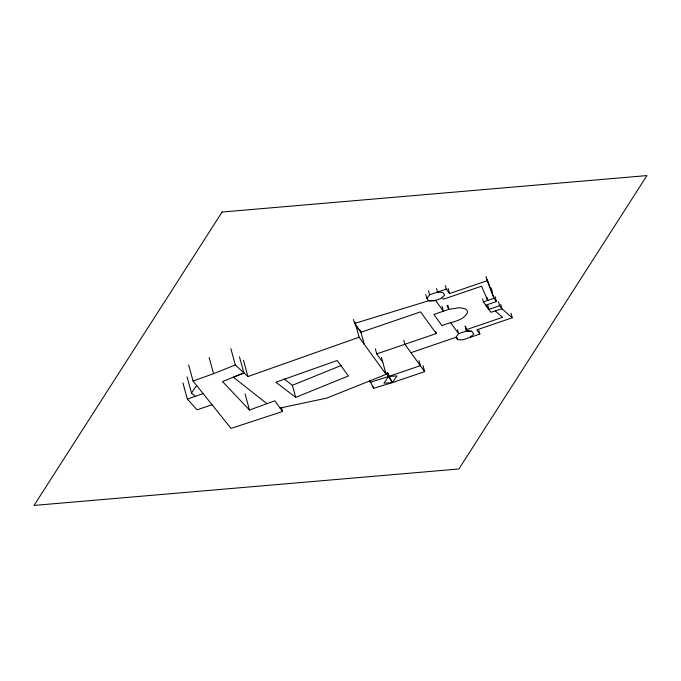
<?xml version="1.0" encoding="UTF-8"?>
<svg xmlns="http://www.w3.org/2000/svg" width="681" height="681" viewBox="0 0 681 681"><rect width="100%" height="100%" fill="white"/><g stroke="black" fill="none" stroke-linecap="round" stroke-linejoin="round"><path stroke-width="1.02" d="M418.968 360.658L420.339 365.671L388.553 376.525L383.956 383.19L392.418 382.577L424.663 371.639L423.02 365.637M387.429 372.439L388.553 376.525L392.418 382.577L397.014 375.903L388.553 376.525L384.842 371.4M195.234 396.368L191.463 392.997L196.656 385.54M436.564 288.633L437.508 292.098L442.761 292.387L444.744 295.137L440.956 298.533L434.018 300.9L428.596 300.789L426.842 298.423L429.592 294.796L446.276 289.102L449.52 293.579L487.153 280.725L485.97 276.401M410.932 352.681L455.861 337.333L458.611 333.707L466.528 331L471.78 331.289L473.772 334.039L469.975 337.435M284.139 378.976L292.379 385.293L341.164 365.493M295.682 397.363L348.366 375.972L337.163 360.504L275.899 382.211L295.682 397.363L292.379 385.293M188.637 364.914L193.046 381.002L213.579 373.69L235.32 364.965L247.918 376.533L359.108 337.24L386.101 374.363L326.786 398.096L280.044 408.021M239.482 356.835L243.9 372.984L222.508 381.564L249.493 410.039L274.809 400.794L282.555 411.494L231.055 428.409L193.046 381.002M243.9 372.984L233.328 377.163L266.773 403.544M182.9 382.867L187.343 399.109L203.108 393.584M495.104 296.575L496.432 301.521L485.783 305.216L488.932 309.37L499.582 305.675L501.914 308.765L512.24 317.772L476.802 329.876L479.841 334.065L463.037 339.81L457.615 339.7L455.861 337.333M353.473 319.474L354.563 323.449L360.956 332.243L420.569 311.881L436.274 333.562L376.729 353.907L375.367 348.927M482.557 298.848L483.382 301.896L493.98 298.278L496.432 301.521M212.046 404.71L197.073 409.826L187.343 399.109M483.382 301.896L490.924 312.298L501.914 308.765L500.731 304.433M391.89 381.539L389.047 376.372L370.251 382.305L369.528 380.458M369.689 380.27L373.571 388.332L392.418 382.577M354.563 323.449L428.596 300.789L435.534 300.381L443.374 311.208L442.012 306.229M495.342 311.013L502.604 317.295L466.076 329.774L466.877 330.881L471.78 331.289M442.216 297.401L443.501 299.18L481.493 286.207L487.766 300.398L487 297.597M450.686 322.751L458.611 333.707L457.53 329.723M424.663 371.639L404.854 344.297L403.773 340.313M355.805 325.169L360.939 332.251M376.729 353.907L382.799 362.292M486.285 297.571L487.766 300.398M446.983 305.624L448.856 309.336L459.437 307.676L464.817 308.723A17.297 7.031 -15.3 0 1 467.294 312.928C462.501 321.883 450.115 321.628 442.037 325.731L433.874 314.452L448.856 309.336L447.868 305.216M487.247 279.44L493.98 298.278L487.153 280.725M510.98 313.166L512.24 317.772M478.837 330.387L479.841 334.065M465.813 326.991L466.877 330.881M465.012 325.893L466.528 331M448.107 288.395L449.52 293.579M445.331 285.637L446.276 289.102M457.062 337.691L457.615 339.7M428.494 290.778L429.592 294.796M425.744 294.405L426.842 298.423M435.729 331.57L436.274 333.562M388.204 373.307L389.047 376.372M387.463 372.516L388.553 376.525M381.445 357.312L386.101 374.363M360.411 330.251L364.241 344.322M373.009 386.297L373.571 388.332M354.988 322.181L359.108 337.24M281.449 407.442L282.555 411.494M243.475 360.292L247.918 376.533M245.092 393.941L249.493 410.039M230.842 348.595L235.32 364.965M209.169 357.602L213.579 373.69M187.062 376.891L191.463 392.997M498.518 301.717L499.582 305.675M491.197 288.046L492.559 293.085M487.868 305.411L488.932 309.37M222.1 212.038L34.05 505.421L458.892 468.979L646.95 175.579L222.1 212.038"/></g></svg>
